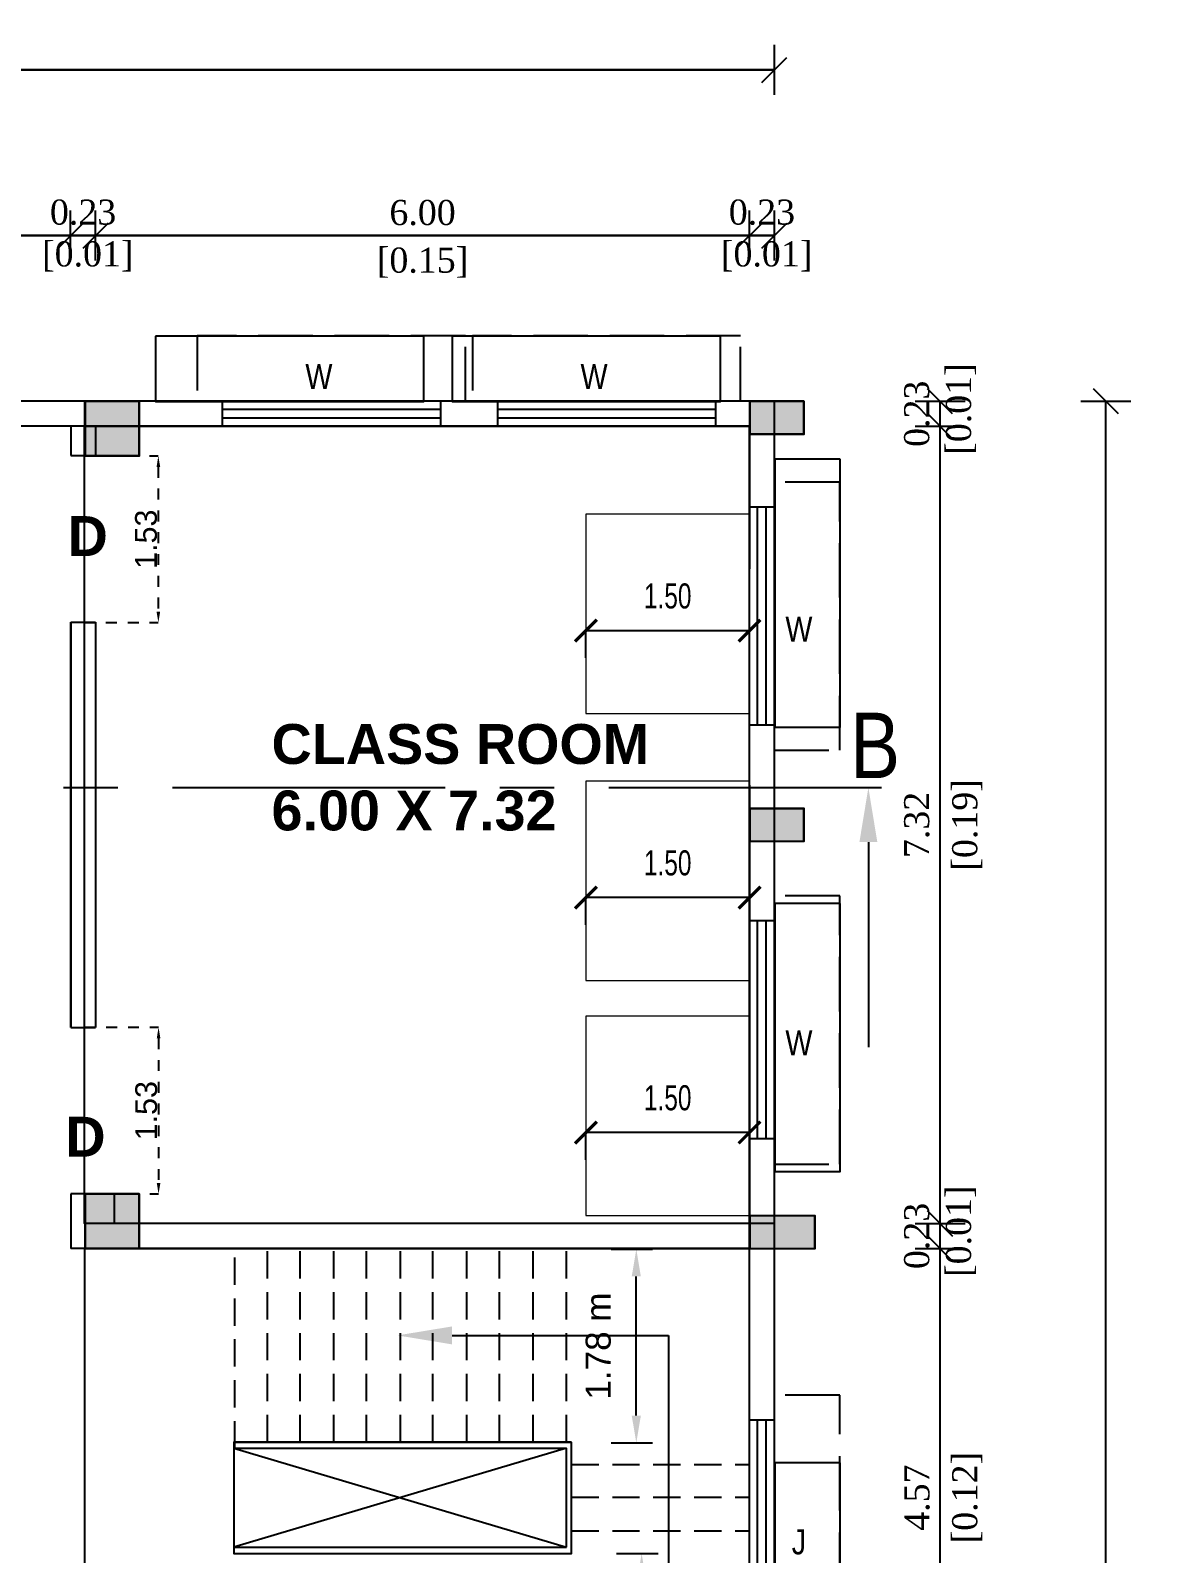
# Model space of a CAD drawing. Header units: metres. Extents: x 789 to 1127, y 8 to 183.
# Drawn here: x 874.23 to 884.49, y 100.08 to 114.05 of the extents above; entities that cross this region are included whole.
import ezdxf
from ezdxf import colors
from ezdxf.entities.mleader import LeaderData, LeaderLine
from ezdxf.math import Vec2, Vec3

# ---------------------------------------------------------------- set-up
doc = ezdxf.new("R2010")
doc.units = ezdxf.units.M
doc.header["$MEASUREMENT"] = 0
doc.header["$PDMODE"] = 96
for name, pattern in [('CABLIN', [0.35, 0.25, -0.1]), ('CENTER', [2, 1.25, -0.25, 0.25, -0.25]), ('DOT2', [0.125, 0, -0.125]), ('HIDDEN', [0.375, 0.25, -0.125])]:
    doc.linetypes.add(name, pattern=pattern)
for name, color, linetype in [('Bldg', 44, 'Continuous'), ('BLK_1_FLR_0_CHAJJA', 6, 'Continuous'), ('BLK_1_FLR_0_REGULAR_ROOM_1', 117, 'Continuous'), ('BLK_1_FLR_1_BLT_UP_AREA', 26, 'Continuous'), ('BLK_1_FLR_1_CARPET_AREA', 25, 'Continuous'), ('BLK_1_FLR_1_EXIT_WIDTH_DOOR', 2, 'Continuous'), ('C-ANNO-TABL', 10, 'Continuous'), ('ED', 30, 'Continuous'), ('norms', 4, 'Continuous'), ('railing', 14, 'Continuous'), ('T E X T', 7, 'Continuous'), ('W A L L', 125, 'Continuous'), ('wall1', 125, 'Continuous')]:
    doc.layers.add(name, color=color, linetype=linetype)
doc.layers.add('BLK_1_FLR_0_ROOM_1_LIGHT_VENTILATION_1', color=232, linetype='Continuous', lineweight=0)
doc.styles.add('CORPORATION', font='arial.ttf')
doc.styles.add('DIM 100', font='ARIALN.TTF', dxfattribs={"width": 0.85, "height": 0.23})
doc.styles.add('PDF Arial Bold', font='arialbd.ttf')
doc.styles.add('S', font='swiss.ttf')
doc.styles.get("Standard").update_dxf_attribs({"font": 'BOOKOS.TTF'})
doc.styles.add('swc', font='swissc.ttf', dxfattribs={"height": 250})
doc.dimstyles.new('Dim-outter', dxfattribs={"dimtxt": 1, "dimasz": 1, "dimexe": 0, "dimexo": 0, "dimgap": 1, "dimtad": 1, "dimlfac": -1, "dimzin": 3, "dimdsep": 46, "dimtxsty": 'CORPORATION', "dimblk": 'ARCHTICK', "dimcen": 0.125, "dimclrd": 8, "dimclre": 8, "dimclrt": 256, "dimazin": 0, "dimtfac": 0.5, "dimtix": 1, "dimtmove": 2, "dimatfit": 3, "dimfxl": 0, "dimtolj": 1, "dimtzin": 0, "dimarcsym": 0})
doc.dimstyles.new('GRID DIM 400', dxfattribs={"dimscale": 0, "dimtxt": 0.8, "dimasz": 0.2, "dimexe": 0, "dimexo": 0, "dimgap": 0.2, "dimtad": 0, "dimlfac": -0.1, "dimzin": 1, "dimdsep": 46, "dimtxsty": 'DIM 100', "dimblk": 'ARCHTICK', "dimcen": 0, "dimclrd": 256, "dimclre": 252, "dimclrt": 4, "dimazin": 0, "dimtfac": 1, "dimtix": 1, "dimtofl": 0, "dimtmove": 2, "dimatfit": 0, "dimfxl": 0, "dimtolj": 1, "dimtzin": 0, "dimarcsym": 0})
doc.dimstyles.new('METRIC', dxfattribs={"dimtxt": 0.45, "dimasz": 0.25, "dimexe": 0.15, "dimexo": 0.15, "dimgap": 0.15, "dimtad": 1, "dimzin": 0, "dimdsep": 46, "dimtxsty": 'S', "dimcen": 0, "dimclrd": 1, "dimclre": 1, "dimclrt": 5, "dimadec": 0, "dimazin": 2, "dimtfac": 1, "dimtix": 1, "dimtofl": 0, "dimtmove": 1, "dimatfit": 0, "dimfxl": 0, "dimtolj": 1, "dimtzin": 0, "dimarcsym": 0})
doc.dimstyles.new('STANDARD$0', dxfattribs={"dimtxt": 7, "dimasz": 3, "dimexe": 3, "dimexo": 1, "dimgap": 1.5, "dimtad": 1, "dimdec": 1, "dimzin": 1, "dimdsep": 46, "dimlunit": 4, "dimtxsty": 'Standard', "dimblk": 'OBLIQUE', "dimcen": 0.09375, "dimdle": 1, "dimclrd": 8, "dimclre": 8, "dimclrt": 7, "dimadec": 1, "dimazin": 0, "dimtfac": 1, "dimtdec": 1, "dimtix": 1, "dimtmove": 2, "dimatfit": 3, "dimldrblk": 'ARCHTICK', "dimfxl": 0, "dimfrac": 2, "dimtolj": 1, "dimtzin": 0, "dimarcsym": 0})

# ---------------------------------------------------------------- blocks, each defined once
blk = doc.blocks.new('_Oblique')
at = {"color": 0, "linetype": 'ByBlock', "lineweight": -2}
blk.add_line((-0.5, -0.5), (0.5, 0.5), dxfattribs=at)
blk = doc.blocks.new('*D375')
at = {"layer": 'Defpoints', "color": 0}
for p in [(880.826, 110.421), (882.574, 110.421), (881.054, 103.106)]:
    blk.add_point(p, dxfattribs=at)
at = {"layer": 'ED', "color": 0, "lineweight": -2}
for p, q in [((882.344, 110.421), (882.804, 110.421)), ((882.574, 103.106), (882.574, 110.421)), ((882.344, 103.106), (882.804, 103.106))]:
    blk.add_line(p, q, dxfattribs=at)
at = {"layer": 'ED', "color": 0, "lineweight": -2, "xscale": 0.23, "yscale": 0.23, "zscale": 0.23}
for p, rotation in [((882.574, 110.421), 90), ((882.574, 103.106), 270)]:
    blk.add_blockref('_Oblique', p, dxfattribs=dict(at, rotation=rotation))
at = {"layer": 'ED', "color": 0, "char_height": 0.23, "attachment_point": 5, "rotation": 90}
for s, insert in [('\\A1;7.32', (882.361, 106.763)), ('\\A1;[0.19]', (882.823, 106.763))]:
    blk.add_mtext(s, dxfattribs=dict(at, insert=insert))
blk = doc.blocks.new('*D200')
at = {"layer": 'Defpoints', "color": 0}
for p in [(881.054, 110.65), (882.574, 110.65), (880.826, 110.421)]:
    blk.add_point(p, dxfattribs=at)
at = {"layer": 'ED', "color": 0, "lineweight": -2}
for p, q in [((882.344, 110.65), (882.804, 110.65)), ((882.574, 110.421), (882.574, 110.65)), ((882.344, 110.421), (882.804, 110.421))]:
    blk.add_line(p, q, dxfattribs=at)
at = {"layer": 'ED', "color": 0, "lineweight": -2, "xscale": 0.23, "yscale": 0.23, "zscale": 0.23}
for p, rotation in [((882.574, 110.65), 90), ((882.574, 110.421), 270)]:
    blk.add_blockref('_Oblique', p, dxfattribs=dict(at, rotation=rotation))
at = {"layer": 'ED', "color": 0, "insert": (882.574, 110.535), "char_height": 0.23, "attachment_point": 5, "rotation": 90}
blk.add_mtext('\\A1;0.23\\P [0.01]', dxfattribs=at)
blk = doc.blocks.new('*D390')
at = {"layer": 'Defpoints', "color": 0}
for p in [(881.054, 102.877), (882.574, 102.877), (881.054, 98.305)]:
    blk.add_point(p, dxfattribs=at)
at = {"layer": 'ED', "color": 0, "lineweight": -2}
for p, q in [((882.344, 102.877), (882.804, 102.877)), ((882.574, 98.305), (882.574, 102.877)), ((882.344, 98.305), (882.804, 98.305))]:
    blk.add_line(p, q, dxfattribs=at)
at = {"layer": 'ED', "color": 0, "lineweight": -2, "xscale": 0.23, "yscale": 0.23, "zscale": 0.23}
for p, rotation in [((882.574, 102.877), 90), ((882.574, 98.305), 270)]:
    blk.add_blockref('_Oblique', p, dxfattribs=dict(at, rotation=rotation))
at = {"layer": 'ED', "color": 0, "char_height": 0.23, "attachment_point": 5, "rotation": 90}
for s, insert in [('\\A1;[0.12]', (882.823, 100.591)), ('\\A1;4.57', (882.363, 100.591))]:
    blk.add_mtext(s, dxfattribs=dict(at, insert=insert))
blk = doc.blocks.new('*D205')
at = {"layer": 'Defpoints', "color": 0}
for p in [(880.345, 103.106), (882.574, 103.106), (881.054, 102.877)]:
    blk.add_point(p, dxfattribs=at)
at = {"layer": 'ED', "color": 0, "lineweight": -2}
for p, q in [((882.344, 103.106), (882.804, 103.106)), ((882.574, 102.877), (882.574, 103.106)), ((882.344, 102.877), (882.804, 102.877))]:
    blk.add_line(p, q, dxfattribs=at)
at = {"layer": 'ED', "color": 0, "lineweight": -2, "xscale": 0.23, "yscale": 0.23, "zscale": 0.23}
for p, rotation in [((882.574, 103.106), 90), ((882.574, 102.877), 270)]:
    blk.add_blockref('_Oblique', p, dxfattribs=dict(at, rotation=rotation))
at = {"layer": 'ED', "color": 0, "insert": (882.574, 102.992), "char_height": 0.23, "attachment_point": 5, "rotation": 90}
blk.add_mtext('\\A1;0.23\\P [0.01]', dxfattribs=at)
blk = doc.blocks.new('*D391')
at = {"layer": 'Defpoints', "color": 0}
for p in [(881.054, 110.65), (884.094, 110.65), (881.054, 57.31)]:
    blk.add_point(p, dxfattribs=at)
at = {"layer": 'ED', "color": 0, "lineweight": -2}
for p, q in [((883.864, 110.65), (884.324, 110.65)), ((884.094, 57.31), (884.094, 110.65)), ((883.864, 57.31), (884.324, 57.31))]:
    blk.add_line(p, q, dxfattribs=at)
at = {"layer": 'ED', "color": 0, "lineweight": -2, "xscale": 0.23, "yscale": 0.23, "zscale": 0.23}
for p, rotation in [((884.094, 110.65), 90), ((884.094, 57.31), 270)]:
    blk.add_blockref('_Oblique', p, dxfattribs=dict(at, rotation=rotation))
at = {"layer": 'ED', "color": 0, "char_height": 0.23, "attachment_point": 5, "rotation": 90}
for s, insert in [('\\A1;53.34', (883.883, 83.98)), ('\\A1;[1.35]', (884.343, 83.98))]:
    blk.add_mtext(s, dxfattribs=dict(at, insert=insert))
blk = doc.blocks.new('*D392')
at = {"layer": 'Defpoints', "color": 0}
for p in [(874.83, 112.17), (874.601, 110.421), (874.83, 110.421)]:
    blk.add_point(p, dxfattribs=at)
at = {"layer": 'ED', "color": 0, "lineweight": -2}
for p, q in [((874.601, 111.94), (874.601, 112.4)), ((874.83, 111.94), (874.83, 112.4)), ((874.601, 112.17), (874.83, 112.17))]:
    blk.add_line(p, q, dxfattribs=at)
at = {"layer": 'ED', "color": 0, "lineweight": -2, "xscale": 0.23, "yscale": 0.23, "zscale": 0.23, "rotation": 180}
blk.add_blockref('_Oblique', (874.601, 112.17), dxfattribs=at)
at = {"layer": 'ED', "color": 0, "lineweight": -2, "xscale": 0.23, "yscale": 0.23, "zscale": 0.23}
blk.add_blockref('_Oblique', (874.83, 112.17), dxfattribs=at)
at = {"layer": 'ED', "color": 0, "insert": (874.715, 112.17), "char_height": 0.23, "attachment_point": 5}
blk.add_mtext('\\A1;0.23\\P [0.01]', dxfattribs=at)
blk = doc.blocks.new('*D393')
at = {"layer": 'Defpoints', "color": 0}
for p in [(880.826, 112.17), (874.83, 110.421), (880.826, 110.421)]:
    blk.add_point(p, dxfattribs=at)
at = {"layer": 'ED', "color": 0, "lineweight": -2}
for p, q in [((874.83, 111.94), (874.83, 112.4)), ((880.826, 111.94), (880.826, 112.4)), ((874.83, 112.17), (880.826, 112.17))]:
    blk.add_line(p, q, dxfattribs=at)
at = {"layer": 'ED', "color": 0, "lineweight": -2, "xscale": 0.23, "yscale": 0.23, "zscale": 0.23, "rotation": 180}
blk.add_blockref('_Oblique', (874.83, 112.17), dxfattribs=at)
at = {"layer": 'ED', "color": 0, "lineweight": -2, "xscale": 0.23, "yscale": 0.23, "zscale": 0.23}
blk.add_blockref('_Oblique', (880.826, 112.17), dxfattribs=at)
at = {"layer": 'ED', "color": 0, "char_height": 0.23, "attachment_point": 5}
for s, insert in [('\\A1;6.00', (877.828, 112.379)), ('\\A1;[0.15]', (877.828, 111.921))]:
    blk.add_mtext(s, dxfattribs=dict(at, insert=insert))
blk = doc.blocks.new('*D394')
at = {"layer": 'Defpoints', "color": 0}
for p in [(881.054, 112.17), (881.054, 110.65), (880.826, 110.421)]:
    blk.add_point(p, dxfattribs=at)
at = {"layer": 'ED', "color": 0, "lineweight": -2}
for p, q in [((880.826, 111.94), (880.826, 112.4)), ((881.054, 111.94), (881.054, 112.4)), ((880.826, 112.17), (881.054, 112.17))]:
    blk.add_line(p, q, dxfattribs=at)
at = {"layer": 'ED', "color": 0, "lineweight": -2, "xscale": 0.23, "yscale": 0.23, "zscale": 0.23, "rotation": 180}
blk.add_blockref('_Oblique', (880.826, 112.17), dxfattribs=at)
at = {"layer": 'ED', "color": 0, "lineweight": -2, "xscale": 0.23, "yscale": 0.23, "zscale": 0.23}
blk.add_blockref('_Oblique', (881.054, 112.17), dxfattribs=at)
at = {"layer": 'ED', "color": 0, "insert": (880.94, 112.17), "char_height": 0.23, "attachment_point": 5}
blk.add_mtext('\\A1;0.23\\P [0.01]', dxfattribs=at)
blk = doc.blocks.new('*D145')
at = {"layer": 'Defpoints', "color": 0}
for p in [(881.054, 113.69), (860.912, 110.272), (881.054, 110.128)]:
    blk.add_point(p, dxfattribs=at)
at = {"layer": 'ED', "color": 0, "lineweight": -2}
for p, q in [((860.912, 113.46), (860.912, 113.92)), ((881.054, 113.46), (881.054, 113.92)), ((860.912, 113.69), (881.054, 113.69))]:
    blk.add_line(p, q, dxfattribs=at)
at = {"layer": 'ED', "color": 0, "lineweight": -2, "xscale": 0.23, "yscale": 0.23, "zscale": 0.23, "rotation": 180}
blk.add_blockref('_Oblique', (860.912, 113.69), dxfattribs=at)
at = {"layer": 'ED', "color": 0, "lineweight": -2, "xscale": 0.23, "yscale": 0.23, "zscale": 0.23}
blk.add_blockref('_Oblique', (881.054, 113.69), dxfattribs=at)
at = {"layer": 'ED', "color": 0, "char_height": 0.23, "attachment_point": 5}
for s, insert in [('\\A1;20.14', (870.983, 113.901)), ('\\A1;[0.51]', (870.983, 113.441))]:
    blk.add_mtext(s, dxfattribs=dict(at, insert=insert))
blk = doc.blocks.new('*D307')
at = {"layer": 'Defpoints', "color": 0, "ltscale": 0.5}
for p in [(879.145, 102.87), (879.788, 102.87), (879.145, 101.094)]:
    blk.add_point(p, dxfattribs=at)
at = {"layer": 'ED', "color": 1, "lineweight": -2, "ltscale": 0.5}
for p, q in [((879.558, 102.87), (879.938, 102.87)), ((879.788, 101.344), (879.788, 102.62)), ((879.558, 101.094), (879.938, 101.094))]:
    blk.add_line(p, q, dxfattribs=at)
at = {"layer": 'ED', "color": 1, "ltscale": 0.5}
for points in [[(879.746, 102.62), (879.83, 102.62), (879.788, 102.87)], [(879.746, 101.344), (879.83, 101.344), (879.788, 101.094)]]:
    blk.add_solid(points, dxfattribs=at)
at = {"layer": 'ED', "lineweight": -2, "ltscale": 0.5, "insert": (879.44, 101.982), "char_height": 0.23, "attachment_point": 5, "rotation": 90, "style": 'S'}
blk.add_mtext('\\A1;1.78 m', dxfattribs=at)
blk = doc.blocks.new('*D424')
at = {"layer": 'Defpoints', "color": 0}
for p in [(874.601, 112.17), (867.465, 107.959), (874.601, 107.959)]:
    blk.add_point(p, dxfattribs=at)
at = {"layer": 'ED', "color": 0, "lineweight": -2}
for p, q in [((867.465, 111.94), (867.465, 112.4)), ((874.601, 111.94), (874.601, 112.4)), ((867.465, 112.17), (874.601, 112.17))]:
    blk.add_line(p, q, dxfattribs=at)
at = {"layer": 'ED', "color": 0, "lineweight": -2, "xscale": 0.23, "yscale": 0.23, "zscale": 0.23, "rotation": 180}
blk.add_blockref('_Oblique', (867.465, 112.17), dxfattribs=at)
at = {"layer": 'ED', "color": 0, "lineweight": -2, "xscale": 0.23, "yscale": 0.23, "zscale": 0.23}
blk.add_blockref('_Oblique', (874.601, 112.17), dxfattribs=at)
at = {"layer": 'ED', "color": 0, "char_height": 0.23, "attachment_point": 5}
for s, insert in [('\\A1;7.14', (871.033, 112.38)), ('\\A1;[0.18]', (871.033, 111.921))]:
    blk.add_mtext(s, dxfattribs=dict(at, insert=insert))
blk = doc.blocks.new('*D320')
at = {"layer": 'Defpoints', "color": 0, "ltscale": 0.5}
for p in [(879.194, 100.078), (879.837, 100.078), (879.194, 98.302)]:
    blk.add_point(p, dxfattribs=at)
at = {"layer": 'ED', "color": 1, "lineweight": -2, "ltscale": 0.5}
for p, q in [((879.607, 100.078), (879.987, 100.078)), ((879.837, 98.552), (879.837, 99.828)), ((879.607, 98.302), (879.987, 98.302))]:
    blk.add_line(p, q, dxfattribs=at)
at = {"layer": 'ED', "color": 1, "ltscale": 0.5}
for points in [[(879.795, 99.828), (879.878, 99.828), (879.837, 100.078)], [(879.795, 98.552), (879.878, 98.552), (879.837, 98.302)]]:
    blk.add_solid(points, dxfattribs=at)
at = {"layer": 'ED', "lineweight": -2, "ltscale": 0.5, "insert": (879.488, 99.19), "char_height": 0.23, "attachment_point": 5, "rotation": 90, "style": 'S'}
blk.add_mtext('\\A1;1.78 m', dxfattribs=at)
blk = doc.blocks.new('45')
h = blk.add_hatch(color=85)
h.dxf.hatch_style = 1
h.paths.add_polyline_path([(11219.54, -3161.362), (11220.04, -3161.362), (11220.04, -3160.862), (11219.54, -3160.862)])
h = blk.add_hatch(color=143)
h.dxf.hatch_style = 1
h.paths.add_polyline_path([(11225.636, -3161.162), (11226.136, -3161.162), (11226.136, -3160.862), (11225.636, -3160.862)])
h = blk.add_hatch(color=143)
h.dxf.hatch_style = 1
h.paths.add_polyline_path([(11225.636, -3164.898), (11226.136, -3164.898), (11226.136, -3164.598), (11225.636, -3164.598)])
at = {"layer": 'C-ANNO-TABL'}
h = blk.add_hatch(color=240, dxfattribs=at)
h.dxf.hatch_style = 1
h.paths.add_polyline_path([(11225.636, -3168.335), (11225.636, -3168.635), (11226.237, -3168.635), (11226.237, -3168.335)])
for points in [[(11219.54, -3161.362), (11220.04, -3161.362), (11220.04, -3160.862), (11219.54, -3160.862)], [(11225.636, -3161.162), (11226.136, -3161.162), (11226.136, -3160.862), (11225.636, -3160.862)], [(11225.636, -3164.898), (11226.136, -3164.898), (11226.136, -3164.598), (11225.636, -3164.598)]]:
    blk.add_lwpolyline(points, close=True)
at = {"layer": 'C-ANNO-TABL', "color": 240}
blk.add_lwpolyline([(11225.636, -3168.335), (11225.636, -3168.635), (11226.237, -3168.635), (11226.237, -3168.335)], close=True, dxfattribs=at)
blk = doc.blocks.new('369')
h = blk.add_hatch(color=85)
h.dxf.hatch_style = 1
h.paths.add_polyline_path([(11123.993, -3158.459), (11124.493, -3158.459), (11124.493, -3157.959), (11123.993, -3157.959)])
h = blk.add_hatch(color=143)
h.dxf.hatch_style = 1
h.paths.add_polyline_path([(11130.089, -3158.259), (11130.589, -3158.259), (11130.589, -3157.959), (11130.089, -3157.959)])
h = blk.add_hatch(color=143)
h.dxf.hatch_style = 1
h.paths.add_polyline_path([(11130.089, -3161.995), (11130.589, -3161.995), (11130.589, -3161.696), (11130.089, -3161.696)])
h = blk.add_hatch(color=85)
h.dxf.hatch_style = 1
h.paths.add_polyline_path([(11123.993, -3165.732), (11124.493, -3165.732), (11124.493, -3165.232), (11123.993, -3165.232)])
at = {"layer": 'C-ANNO-TABL'}
h = blk.add_hatch(color=240, dxfattribs=at)
h.dxf.hatch_style = 1
h.paths.add_polyline_path([(11130.089, -3165.432), (11130.089, -3165.732), (11130.689, -3165.732), (11130.689, -3165.432)])
for points in [[(11123.993, -3158.459), (11124.493, -3158.459), (11124.493, -3157.959), (11123.993, -3157.959)], [(11130.089, -3158.259), (11130.589, -3158.259), (11130.589, -3157.959), (11130.089, -3157.959)], [(11130.089, -3161.995), (11130.589, -3161.995), (11130.589, -3161.696), (11130.089, -3161.696)], [(11123.993, -3165.732), (11124.493, -3165.732), (11124.493, -3165.232), (11123.993, -3165.232)]]:
    blk.add_lwpolyline(points, close=True)
at = {"layer": 'C-ANNO-TABL', "color": 240}
blk.add_lwpolyline([(11130.089, -3165.432), (11130.089, -3165.732), (11130.689, -3165.732), (11130.689, -3165.432)], close=True, dxfattribs=at)
blk = doc.blocks.new('_ArchTick')
at = {"color": 0, "linetype": 'ByBlock', "const_width": 0.15}
blk.add_lwpolyline([(-0.5, -0.5), (0.5, 0.5)], dxfattribs=at)
blk = doc.blocks.new('*D279')
at = {"layer": 'BLK_1_FLR_0_ROOM_1_LIGHT_VENTILATION_1', "lineweight": -2}
for p, q in [((879.326, 103.691), (879.326, 103.941)), ((880.826, 103.941), (879.326, 103.941)), ((880.826, 103.691), (880.826, 103.941))]:
    blk.add_line(p, q, dxfattribs=at)
at = {"layer": 'Defpoints', "color": 0}
for p in [(879.326, 103.941), (879.326, 103.649), (880.826, 103.649)]:
    blk.add_point(p, dxfattribs=at)
at = {"layer": 'BLK_1_FLR_0_ROOM_1_LIGHT_VENTILATION_1', "lineweight": -2, "xscale": 0.2, "yscale": 0.2, "zscale": 0.2, "rotation": 180}
blk.add_blockref('_ArchTick', (879.326, 103.941), dxfattribs=at)
at = {"layer": 'BLK_1_FLR_0_ROOM_1_LIGHT_VENTILATION_1', "lineweight": -2, "xscale": 0.2, "yscale": 0.2, "zscale": 0.2}
blk.add_blockref('_ArchTick', (880.826, 103.941), dxfattribs=at)
at = {"layer": 'BLK_1_FLR_0_ROOM_1_LIGHT_VENTILATION_1', "insert": (880.076, 104.258), "char_height": 0.23, "attachment_point": 5, "style": 'DIM 100'}
blk.add_mtext('\\A1;1.50', dxfattribs=at)
blk = doc.blocks.new('*D280')
at = {"layer": 'BLK_1_FLR_0_ROOM_1_LIGHT_VENTILATION_1', "lineweight": -2}
for p, q in [((879.326, 105.846), (879.326, 106.096)), ((880.826, 106.096), (879.326, 106.096)), ((880.826, 105.846), (880.826, 106.096))]:
    blk.add_line(p, q, dxfattribs=at)
at = {"layer": 'Defpoints', "color": 0}
for p in [(879.326, 106.096), (879.326, 105.804), (880.826, 105.804)]:
    blk.add_point(p, dxfattribs=at)
at = {"layer": 'BLK_1_FLR_0_ROOM_1_LIGHT_VENTILATION_1', "lineweight": -2, "xscale": 0.2, "yscale": 0.2, "zscale": 0.2, "rotation": 180}
blk.add_blockref('_ArchTick', (879.326, 106.096), dxfattribs=at)
at = {"layer": 'BLK_1_FLR_0_ROOM_1_LIGHT_VENTILATION_1', "lineweight": -2, "xscale": 0.2, "yscale": 0.2, "zscale": 0.2}
blk.add_blockref('_ArchTick', (880.826, 106.096), dxfattribs=at)
at = {"layer": 'BLK_1_FLR_0_ROOM_1_LIGHT_VENTILATION_1', "insert": (880.076, 106.413), "char_height": 0.23, "attachment_point": 5, "style": 'DIM 100'}
blk.add_mtext('\\A1;1.50', dxfattribs=at)
blk = doc.blocks.new('*D281')
at = {"layer": 'BLK_1_FLR_0_ROOM_1_LIGHT_VENTILATION_1', "lineweight": -2}
for p, q in [((879.326, 108.295), (879.326, 108.545)), ((880.826, 108.545), (879.326, 108.545)), ((880.826, 108.295), (880.826, 108.545))]:
    blk.add_line(p, q, dxfattribs=at)
at = {"layer": 'Defpoints', "color": 0}
for p in [(879.326, 108.545), (879.326, 108.253), (880.826, 108.253)]:
    blk.add_point(p, dxfattribs=at)
at = {"layer": 'BLK_1_FLR_0_ROOM_1_LIGHT_VENTILATION_1', "lineweight": -2, "xscale": 0.2, "yscale": 0.2, "zscale": 0.2, "rotation": 180}
blk.add_blockref('_ArchTick', (879.326, 108.545), dxfattribs=at)
at = {"layer": 'BLK_1_FLR_0_ROOM_1_LIGHT_VENTILATION_1', "lineweight": -2, "xscale": 0.2, "yscale": 0.2, "zscale": 0.2}
blk.add_blockref('_ArchTick', (880.826, 108.545), dxfattribs=at)
at = {"layer": 'BLK_1_FLR_0_ROOM_1_LIGHT_VENTILATION_1', "insert": (880.076, 108.862), "char_height": 0.23, "attachment_point": 5, "style": 'DIM 100'}
blk.add_mtext('\\A1;1.50', dxfattribs=at)
blk = doc.blocks.new('*D282')
at = {"layer": 'BLK_1_FLR_1_EXIT_WIDTH_DOOR', "linetype": 'DOT2', "lineweight": -2, "ltscale": 0.05}
for p, q in [((874.727, 104.906), (875.407, 104.906)), ((875.407, 104.806), (875.407, 103.477)), ((874.727, 103.377), (875.407, 103.377))]:
    blk.add_line(p, q, dxfattribs=at)
at = {"layer": 'BLK_1_FLR_1_EXIT_WIDTH_DOOR', "ltscale": 0.05}
for points in [[(875.391, 104.806), (875.424, 104.806), (875.407, 104.906)], [(875.391, 103.477), (875.424, 103.477), (875.407, 103.377)]]:
    blk.add_solid(points, dxfattribs=at)
at = {"layer": 'Defpoints', "color": 0, "ltscale": 0.05}
for p in [(874.727, 104.906), (874.727, 103.377), (875.407, 103.377)]:
    blk.add_point(p, dxfattribs=at)
at = {"layer": 'BLK_1_FLR_1_EXIT_WIDTH_DOOR', "ltscale": 0.05, "insert": (875.295, 104.141), "char_height": 0.2, "attachment_point": 5, "rotation": 90, "style": 'CORPORATION'}
blk.add_mtext('\\A1;1.53', dxfattribs=at)
blk = doc.blocks.new('*D283')
at = {"layer": 'BLK_1_FLR_1_EXIT_WIDTH_DOOR', "linetype": 'DOT2', "lineweight": -2, "ltscale": 0.05}
for p, q in [((874.727, 104.906), (875.407, 104.906)), ((875.407, 104.806), (875.407, 103.477)), ((874.727, 103.377), (875.407, 103.377))]:
    blk.add_line(p, q, dxfattribs=at)
at = {"layer": 'BLK_1_FLR_1_EXIT_WIDTH_DOOR', "ltscale": 0.05}
for points in [[(875.391, 104.806), (875.424, 104.806), (875.407, 104.906)], [(875.391, 103.477), (875.424, 103.477), (875.407, 103.377)]]:
    blk.add_solid(points, dxfattribs=at)
at = {"layer": 'Defpoints', "color": 0, "ltscale": 0.05}
for p in [(874.727, 104.906), (874.727, 103.377), (875.407, 103.377)]:
    blk.add_point(p, dxfattribs=at)
at = {"layer": 'BLK_1_FLR_1_EXIT_WIDTH_DOOR', "ltscale": 0.05, "insert": (875.295, 104.141), "char_height": 0.2, "attachment_point": 5, "rotation": 90, "style": 'CORPORATION'}
blk.add_mtext('\\A1;1.53', dxfattribs=at)
blk = doc.blocks.new('*D284')
at = {"layer": 'BLK_1_FLR_1_EXIT_WIDTH_DOOR', "linetype": 'DOT2', "lineweight": -2, "ltscale": 0.05}
for p, q in [((874.725, 110.148), (875.405, 110.148)), ((875.405, 110.048), (875.405, 108.72)), ((874.725, 108.62), (875.405, 108.62))]:
    blk.add_line(p, q, dxfattribs=at)
at = {"layer": 'BLK_1_FLR_1_EXIT_WIDTH_DOOR', "ltscale": 0.05}
for points in [[(875.389, 110.048), (875.422, 110.048), (875.405, 110.148)], [(875.389, 108.72), (875.422, 108.72), (875.405, 108.62)]]:
    blk.add_solid(points, dxfattribs=at)
at = {"layer": 'Defpoints', "color": 0, "ltscale": 0.05}
for p in [(874.725, 110.148), (874.725, 108.62), (875.405, 108.62)]:
    blk.add_point(p, dxfattribs=at)
at = {"layer": 'BLK_1_FLR_1_EXIT_WIDTH_DOOR', "ltscale": 0.05, "insert": (875.293, 109.384), "char_height": 0.2, "attachment_point": 5, "rotation": 90, "style": 'CORPORATION'}
blk.add_mtext('\\A1;1.53', dxfattribs=at)
blk = doc.blocks.new('*D285')
at = {"layer": 'BLK_1_FLR_1_EXIT_WIDTH_DOOR', "linetype": 'DOT2', "lineweight": -2, "ltscale": 0.05}
for p, q in [((874.725, 110.148), (875.405, 110.148)), ((875.405, 110.048), (875.405, 108.72)), ((874.725, 108.62), (875.405, 108.62))]:
    blk.add_line(p, q, dxfattribs=at)
at = {"layer": 'BLK_1_FLR_1_EXIT_WIDTH_DOOR', "ltscale": 0.05}
for points in [[(875.389, 110.048), (875.422, 110.048), (875.405, 110.148)], [(875.389, 108.72), (875.422, 108.72), (875.405, 108.62)]]:
    blk.add_solid(points, dxfattribs=at)
at = {"layer": 'Defpoints', "color": 0, "ltscale": 0.05}
for p in [(874.725, 110.148), (874.725, 108.62), (875.405, 108.62)]:
    blk.add_point(p, dxfattribs=at)
at = {"layer": 'BLK_1_FLR_1_EXIT_WIDTH_DOOR', "ltscale": 0.05, "insert": (875.293, 109.384), "char_height": 0.2, "attachment_point": 5, "rotation": 90, "style": 'CORPORATION'}
blk.add_mtext('\\A1;1.53', dxfattribs=at)

msp = doc.modelspace()

# ---------------------------------------------------------------- hatches: boundary and pattern name
h = msp.add_hatch(color=256)
h.dxf.hatch_style = 1
h.paths.add_polyline_path([(874.72955, 110.15104), (875.22955, 110.15104), (875.22955, 110.65104), (874.72955, 110.65104)])
h = msp.add_hatch(color=256)
h.dxf.hatch_style = 1
h.paths.add_polyline_path([(880.82555, 110.35107), (881.32555, 110.35107), (881.32555, 110.65104), (880.82555, 110.65104)])
h = msp.add_hatch(color=256)
h.dxf.hatch_style = 1
h.paths.add_polyline_path([(880.82555, 106.61228), (881.32555, 106.61228), (881.32555, 106.91226), (880.82555, 106.91226)])
h = msp.add_hatch(color=256)
h.dxf.hatch_style = 1
h.paths.add_polyline_path([(874.72979, 102.87726), (875.22979, 102.87726), (875.22979, 103.37726), (874.72979, 103.37726)])
h = msp.add_hatch(color=240)
h.dxf.hatch_style = 1
h.paths.add_polyline_path([(880.82555, 103.17723), (880.82555, 102.87726), (881.42601, 102.87726), (881.42601, 103.17723)])

# ---------------------------------------------------------------- linework, layer by layer
at = {"layer": 'Bldg'}
msp.add_lwpolyline([(879.19377, 101.10088), (876.09655, 101.10088), (876.09655, 100.07814), (879.19377, 100.07814)], close=True, dxfattribs=at)
at = {"layer": 'BLK_1_FLR_0_CHAJJA', "linetype": 'Continuous'}
for points in [[(875.3786, 111.24684), (875.3786, 110.64688), (877.8386, 110.64688), (877.8386, 111.24684)], [(878.09862, 111.24684), (878.09862, 110.64688), (880.55862, 110.64688), (880.55862, 111.24684)], [(881.65714, 110.11951), (881.05719, 110.11951), (881.05719, 107.65951), (881.65714, 107.65951)], [(881.65714, 106.04253), (881.05719, 106.04253), (881.05719, 103.58253), (881.65714, 103.58253)], [(881.65714, 100.9092), (881.05719, 100.9092), (881.05719, 98.4492), (881.65714, 98.4492)]]:
    msp.add_lwpolyline(points, close=True, dxfattribs=at)
at = {"layer": 'BLK_1_FLR_0_REGULAR_ROOM_1', "color": 3}
msp.add_lwpolyline([(874.72955, 110.42175), (880.82555, 110.42106), (880.82301, 107.80101), (880.82555, 106.45651), (880.82555, 106.45651), (880.82555, 106.45651), (880.82555, 103.10586), (874.72955, 103.10655)], close=True, dxfattribs=at)
msp.add_lwpolyline([(874.72955, 110.42175), (880.82555, 110.42106), (880.82301, 107.80101), (880.82555, 106.45651), (880.82555, 106.45651), (880.82555, 106.45651), (880.82555, 103.10586), (874.72955, 103.10655)], close=True, dxfattribs=at)
at = {"layer": 'BLK_1_FLR_0_ROOM_1_LIGHT_VENTILATION_1', "color": 3}
for points in [[(879.32555, 109.61292), (879.32555, 107.78412), (880.82555, 107.78412), (880.82555, 109.61292)], [(879.32555, 107.16381), (879.32555, 105.33501), (880.82555, 105.33501), (880.82555, 107.16381)], [(879.32555, 105.00933), (879.32555, 103.18053), (880.82555, 103.18053), (880.82555, 105.00933)]]:
    msp.add_lwpolyline(points, close=True, dxfattribs=at)
at = {"layer": 'BLK_1_FLR_1_BLT_UP_AREA', "color": 26}
msp.add_lwpolyline([(881.05415, 57.30805), (881.05415, 110.65082), (860.91219, 110.65082), (860.91219, 57.30805)], close=True, dxfattribs=at)
at = {"layer": 'BLK_1_FLR_1_CARPET_AREA', "color": 15}
msp.add_lwpolyline([(874.72955, 110.42175), (880.82555, 110.42106), (880.82301, 107.80101), (880.82555, 106.45651), (880.82555, 106.45651), (880.82555, 106.45651), (880.82555, 103.10586), (874.72955, 103.10655)], close=True, dxfattribs=at)
at = {"layer": 'norms'}
msp.add_lwpolyline([(874.72955, 98.30526), (880.82555, 98.30526), (880.82555, 102.87726), (874.72955, 102.87726)], close=True, dxfattribs=at)
at = {"layer": 'railing', "linetype": 'HIDDEN'}
for points in [[(876.10804, 101.04342), (876.10804, 102.87726)], [(876.40682, 101.10088), (876.40682, 102.87726)], [(876.70559, 101.10088), (876.70559, 102.87726)], [(877.01586, 101.10088), (877.01586, 102.87726)], [(877.31464, 101.10088), (877.31464, 102.87726)], [(877.62491, 101.10088), (877.62491, 102.87726)], [(877.92369, 101.10088), (877.92369, 102.87726)], [(878.23396, 101.10088), (878.23396, 102.87726)], [(878.53273, 101.10088), (878.53273, 102.87726)], [(878.843, 101.10088), (878.843, 102.87726)], [(879.1478, 101.10088), (879.1478, 102.87726)], [(879.19377, 100.89403), (880.82555, 100.89403)], [(879.19377, 100.59525), (880.82555, 100.59525)], [(879.19377, 100.28498), (880.82555, 100.28498)]]:
    msp.add_lwpolyline(points, dxfattribs=at)
at = {"layer": 'W A L L'}
for p, q in [((881.05415, 113.68966), (860.91219, 113.68966)), ((881.05415, 112.16966), (860.91219, 112.16966)), ((881.05415, 110.64966), (860.91219, 110.64966)), ((881.05415, 110.64966), (860.91219, 110.64966)), ((875.22955, 110.65104), (874.72955, 110.65104)), ((874.72955, 110.65104), (874.72955, 110.15104)), ((875.22955, 110.15104), (875.22955, 110.65104)), ((881.32555, 110.65104), (880.82555, 110.65104)), ((880.82555, 110.65104), (880.82555, 110.35107)), ((881.05415, 57.30966), (881.05415, 110.64966)), ((881.32555, 110.35107), (881.32555, 110.65104)), ((882.57415, 56.7409), (882.57415, 110.64966)), ((884.09415, 56.7409), (884.09415, 110.64966)), ((880.82555, 110.42106), (860.91219, 110.42106)), ((874.60119, 110.42106), (874.60119, 110.15104)), ((874.82979, 110.42106), (874.82979, 110.15104)), ((880.82555, 94.95246), (880.82555, 110.42106)), ((880.82555, 110.35107), (881.32555, 110.35107)), ((874.72955, 110.15104), (875.22955, 110.15104)), ((874.60119, 108.62268), (874.60119, 104.90562)), ((874.82979, 108.62268), (874.82979, 104.90562)), ((881.32555, 106.91226), (880.82555, 106.91226)), ((880.82555, 106.91226), (880.82555, 106.61228)), ((881.32555, 106.61228), (881.32555, 106.91226)), ((880.82555, 106.61228), (881.32555, 106.61228)), ((874.60119, 103.37726), (874.60119, 102.87726)), ((875.22979, 103.37726), (874.72979, 103.37726)), ((874.72979, 103.37726), (874.72979, 102.87726)), ((875.00119, 103.37726), (875.00119, 103.101)), ((875.22979, 103.37726), (875.22979, 103.101)), ((875.22979, 102.87726), (875.22979, 103.37726)), ((880.82555, 103.17723), (880.82555, 102.87726)), ((881.42601, 103.17723), (880.82555, 103.17723)), ((881.42601, 102.87726), (881.42601, 103.17723)), ((881.05415, 103.10586), (874.72979, 103.10586)), ((874.72979, 102.87726), (875.22979, 102.87726)), ((880.82555, 102.87726), (881.42601, 102.87726))]:
    msp.add_line(p, q, dxfattribs=at)
at = {"layer": 'W A L L', "linetype": 'CABLIN', "lineweight": -2, "ltscale": 2}
for p, q in [((875.99158, 111.24854), (875.76158, 111.24854)), ((875.76158, 111.24854), (875.76158, 110.64854)), ((878.22158, 111.24854), (875.99158, 111.24854)), ((878.22158, 110.64854), (878.22158, 111.24854)), ((878.51492, 111.24854), (878.28492, 111.24854)), ((878.28492, 111.24854), (878.28492, 110.64854)), ((880.74492, 111.24854), (878.51492, 111.24854)), ((880.74492, 110.64854), (880.74492, 111.24854)), ((881.65304, 109.90792), (881.05304, 109.90792)), ((881.65304, 109.67792), (881.65304, 109.90792)), ((881.65304, 107.44792), (881.65304, 109.67792)), ((881.05304, 107.44792), (881.65304, 107.44792)), ((881.65304, 106.11155), (881.05304, 106.11155)), ((881.65304, 105.88155), (881.65304, 106.11155)), ((881.65304, 103.65155), (881.65304, 105.88155)), ((881.05304, 103.65155), (881.65304, 103.65155)), ((881.65304, 101.5319), (881.05304, 101.5319)), ((881.65304, 101.3019), (881.65304, 101.5319)), ((881.65304, 99.0719), (881.65304, 101.3019))]:
    msp.add_line(p, q, dxfattribs=at)
at = {"layer": 'W A L L', "lineweight": -2, "ltscale": 0.5}
for p, q in [((875.99158, 110.64854), (875.99158, 110.42106)), ((877.99158, 110.5748), (875.99158, 110.5748)), ((877.99158, 110.64854), (877.99158, 110.42106)), ((878.51492, 110.64854), (878.51492, 110.42106)), ((880.51492, 110.5748), (878.51492, 110.5748)), ((880.51492, 110.64854), (880.51492, 110.42106)), ((877.99158, 110.4948), (875.99158, 110.4948)), ((880.51492, 110.4948), (878.51492, 110.4948)), ((874.60119, 110.15104), (874.82979, 110.15104)), ((881.05304, 109.67792), (880.82555, 109.67792)), ((880.89929, 107.67792), (880.89929, 109.67792)), ((880.97929, 107.67792), (880.97929, 109.67792)), ((874.60119, 108.62268), (874.82979, 108.62268)), ((874.60119, 104.90562), (874.60119, 108.62268)), ((881.05304, 107.67792), (880.82555, 107.67792)), ((881.05304, 105.88155), (880.82555, 105.88155)), ((880.89929, 103.88155), (880.89929, 105.88155)), ((880.97929, 103.88155), (880.97929, 105.88155)), ((874.60119, 104.90562), (874.82979, 104.90562)), ((881.05304, 103.88155), (880.82555, 103.88155)), ((874.72979, 103.37726), (874.60119, 103.37726)), ((875.00119, 103.37726), (875.22979, 103.37726)), ((874.72979, 102.87726), (874.60119, 102.87726)), ((881.05304, 101.3019), (880.82555, 101.3019)), ((880.89929, 99.3019), (880.89929, 101.3019)), ((880.97929, 99.3019), (880.97929, 101.3019))]:
    msp.add_line(p, q, dxfattribs=at)
at = {"layer": 'W A L L', "linetype": 'CENTER', "ltscale": 2}
msp.add_line((859.53511, 107.10484), (882.16909, 107.10484), dxfattribs=at)
at = {"layer": 'W A L L', "lineweight": -3}
msp.add_line((874.72979, 102.87726), (881.05415, 102.87726), dxfattribs=at)
for points in [[(876.09655, 101.10088), (878.88897, 101.10088)], [(876.09655, 101.04342), (878.843, 101.04342)], [(876.40135, 101.10088), (879.19377, 101.10088)], [(876.40135, 101.04342), (879.1478, 101.04342)], [(879.1478, 100.1356), (879.1478, 101.04342)], [(879.19377, 100.07814), (879.19377, 101.10088)], [(876.09655, 100.1356), (879.1478, 100.1356)]]:
    msp.add_lwpolyline(points, dxfattribs=at)
at = {"layer": 'wall1', "color": 6, "lineweight": -2, "ltscale": 0.5}
msp.add_line((880.08214, 102.0794), (880.08214, 99.1917), dxfattribs=at)
at = {"layer": 'wall1'}
for p, q in [((876.09655, 101.04342), (876.09655, 100.07814)), ((876.09655, 101.04342), (879.1478, 100.1356)), ((879.1478, 101.04342), (876.09655, 100.1356))]:
    msp.add_line(p, q, dxfattribs=at)

# ---------------------------------------------------------------- block references
at = {"lineweight": -3}
for name, p in [('45', (-10344.80784, 3271.51042)), ('369', (-10249.26034, 3268.60775))]:
    msp.add_blockref(name, p, dxfattribs=at)

# ---------------------------------------------------------------- texts
at = {"layer": 'T E X T', "linetype": 'CABLIN', "lineweight": -2, "ltscale": 2, "char_height": 0.23, "attachment_point": 5, "style": 'swc'}
for s, insert in [('\\A1;W', (876.87743, 110.87676)), ('\\A1;W', (879.40078, 110.87676)), ('\\A1;W', (881.27917, 108.55997)), ('\\A1;W', (881.27917, 104.7636)), ('\\A1;J', (881.27917, 100.18395))]:
    msp.add_mtext(s, dxfattribs=dict(at, insert=insert))
at = {"layer": 'T E X T', "char_height": 0.36575, "attachment_point": 7, "style": 'PDF Arial Bold'}
for insert in [(874.57339, 109.23016), (874.55273, 103.71954)]:
    msp.add_mtext('D', dxfattribs=dict(at, insert=insert))
at = {"layer": 'T E X T', "lineweight": -2, "ltscale": 0.9, "insert": (881.97763, 107.49238), "char_height": 0.6, "attachment_point": 5, "style": 'swc'}
msp.add_mtext('\\A1;B', dxfattribs=at)
at = {"layer": 'T E X T', "insert": (876.44325, 106.7066), "char_height": 0.3657525, "width": 3.4898972, "attachment_point": 7, "style": 'PDF Arial Bold'}
msp.add_mtext('CLASS ROOM\\P6.00 X 7.32', dxfattribs=at)

# ---------------------------------------------------------------- dimensions: what is measured, and where the dimension line sits
at = {"layer": 'BLK_1_FLR_0_ROOM_1_LIGHT_VENTILATION_1', "color": 232}
for base, p1, p2, picture, middle in [((879.32555, 108.54465), (880.82555, 108.25265), (879.32555, 108.25265), '*D281', (880.07555, 108.86208)), ((879.32555, 106.09554), (880.82555, 105.80354), (879.32555, 105.80354), '*D280', (880.07555, 106.41297)), ((879.32555, 103.94106), (880.82555, 103.64905), (879.32555, 103.64905), '*D279', (880.07555, 104.25849))]:
    dim = msp.add_linear_dim(base=base, p1=p1, p2=p2, angle=180, dimstyle='GRID DIM 400', override={"dimscale": 1, "dimtxt": 0.23, "dimtad": 1, "dimtoh": 1, "dimclre": 256, "dimclrt": 256, "dimtmove": 0}, dxfattribs=at)
    dim.commit()
    dim.dimension.update_dxf_attribs({"geometry": picture, "text_midpoint": middle})
at = {"layer": 'BLK_1_FLR_1_EXIT_WIDTH_DOOR', "color": 2, "ltscale": 0.05}
for base, p1, p2, picture, middle in [((875.4054, 108.61991), (874.72495, 110.14827), (874.72495, 108.61991), '*D284', (875.29322, 109.38409)), ((875.4054, 108.61991), (874.72495, 110.14827), (874.72495, 108.61991), '*D285', (875.29322, 109.38409)), ((875.40721, 103.37726), (874.72675, 104.90562), (874.72675, 103.37726), '*D282', (875.29503, 104.14144)), ((875.40721, 103.37726), (874.72675, 104.90562), (874.72675, 103.37726), '*D283', (875.29503, 104.14144))]:
    dim = msp.add_linear_dim(base=base, p1=p1, p2=p2, angle=90, dimstyle='Dim-outter', override={"dimtxt": 0.2, "dimasz": 0.1, "dimgap": 0.01, "dimpost": '\\X', "dimsah": 1, "dimclrd": 256, "dimclre": 256}, dxfattribs=at)
    dim.commit()
    dim.dimension.update_dxf_attribs({"geometry": picture, "text_midpoint": middle})
at = {"layer": 'ED'}
for base, p1, p2, picture, middle in [((881.05415, 113.68966), (860.91219, 110.27242), (881.05415, 110.12845), '*D145', (870.98317, 113.68966)), ((874.60119, 112.16966), (867.46539, 107.95912), (874.60119, 107.95912), '*D424', (871.03329, 112.16966)), ((880.82555, 112.16966), (874.82979, 110.42106), (880.82555, 110.42106), '*D393', (877.82767, 112.16966))]:
    dim = msp.add_linear_dim(base=base, p1=p1, p2=p2, dimstyle='STANDARD$0', override={"dimscale": 1, "dimtxt": 0.23, "dimasz": 0.23, "dimexe": 0.23, "dimexo": 0.23, "dimgap": 0.09, "dimdec": 2, "dimlunit": 2, "dimpost": '\\X', "dimsah": 0, "dimcen": 0.09, "dimdle": 0, "dimclrd": 0, "dimclre": 0, "dimclrt": 0, "dimtfac": 1, "dimtdec": 2, "dimtix": 0, "dimtofl": 0, "dimfxl": 0.23, "dimfxlon": 1, "dimfrac": 0}, dxfattribs=at)
    dim.commit()
    dim.dimension.update_dxf_attribs({"geometry": picture, "text_midpoint": middle})
for base, p1, p2, picture, middle in [((874.82979, 112.16966), (874.60119, 110.42106), (874.82979, 110.42106), '*D392', (874.71549, 112.16966)), ((881.05415, 112.16966), (880.82555, 110.42106), (881.05415, 110.64966), '*D394', (880.93985, 112.16966))]:
    dim = msp.add_linear_dim(base=base, p1=p1, p2=p2, dimstyle='STANDARD$0', override={"dimscale": 1, "dimtxt": 0.23, "dimasz": 0.23, "dimexe": 0.23, "dimexo": 0.23, "dimgap": 0.09, "dimdec": 2, "dimlunit": 2, "dimpost": '\\X', "dimsah": 0, "dimcen": 0.09, "dimdle": 0, "dimclrd": 0, "dimclre": 0, "dimclrt": 0, "dimtfac": 1, "dimtdec": 2, "dimtix": 0, "dimtofl": 0, "dimfxl": 0.23, "dimfxlon": 1, "dimfrac": 0}, dxfattribs=at)
    dim.commit()
    dim.dimension.update_dxf_attribs({"geometry": picture, "text_midpoint": middle, "dimtype": 160})
for base, p1, p2, picture, middle in [((882.57415, 110.64966), (880.82555, 110.42106), (881.05415, 110.64966), '*D200', (882.57415, 110.53536)), ((882.57415, 103.10586), (881.05415, 102.87726), (880.34461, 103.10586), '*D205', (882.57415, 102.99156))]:
    dim = msp.add_linear_dim(base=base, p1=p1, p2=p2, angle=270, dimstyle='STANDARD$0', override={"dimscale": 1, "dimtxt": 0.23, "dimasz": 0.23, "dimexe": 0.23, "dimexo": 0.23, "dimgap": 0.09, "dimdec": 2, "dimlunit": 2, "dimpost": '\\X', "dimsah": 0, "dimcen": 0.09, "dimdle": 0, "dimclrd": 0, "dimclre": 0, "dimclrt": 0, "dimtfac": 1, "dimtdec": 2, "dimtix": 0, "dimtofl": 0, "dimfxl": 0.23, "dimfxlon": 1, "dimfrac": 0}, dxfattribs=at)
    dim.commit()
    dim.dimension.update_dxf_attribs({"geometry": picture, "text_midpoint": middle, "dimtype": 160})
for base, p1, p2, picture, middle in [((884.09415, 110.64966), (881.05415, 57.30966), (881.05415, 110.64966), '*D391', (884.09415, 83.97966)), ((882.57415, 110.42106), (881.05415, 103.10586), (880.82555, 110.42106), '*D375', (882.57415, 106.76346)), ((882.57415, 102.87726), (881.05415, 98.30526), (881.05415, 102.87726), '*D390', (882.57415, 100.59126))]:
    dim = msp.add_linear_dim(base=base, p1=p1, p2=p2, angle=270, dimstyle='STANDARD$0', override={"dimscale": 1, "dimtxt": 0.23, "dimasz": 0.23, "dimexe": 0.23, "dimexo": 0.23, "dimgap": 0.09, "dimdec": 2, "dimlunit": 2, "dimpost": '\\X', "dimsah": 0, "dimcen": 0.09, "dimdle": 0, "dimclrd": 0, "dimclre": 0, "dimclrt": 0, "dimtfac": 1, "dimtdec": 2, "dimtix": 0, "dimtofl": 0, "dimfxl": 0.23, "dimfxlon": 1, "dimfrac": 0}, dxfattribs=at)
    dim.commit()
    dim.dimension.update_dxf_attribs({"geometry": picture, "text_midpoint": middle})
at = {"layer": 'ED', "lineweight": -2, "ltscale": 0.5}
for base, p1, p2, picture, middle in [((879.78808, 102.87013), (879.14526, 101.09375), (879.14526, 102.87013), '*D307', (879.43988, 101.98194)), ((879.83659, 100.07814), (879.19377, 98.30176), (879.19377, 100.07814), '*D320', (879.48838, 99.18995))]:
    dim = msp.add_linear_dim(base=base, p1=p1, p2=p2, angle=90, dimstyle='METRIC', override={"dimtxt": 0.23, "dimgap": 0.23, "dimpost": ' m', "dimcen": 0.09, "dimclrt": 256, "dimfxl": 0.23}, dxfattribs=at)
    dim.commit()
    dim.dimension.update_dxf_attribs({"geometry": picture, "text_midpoint": middle})

# ---------------------------------------------------------------- leaders
at = {"lineweight": -2, "ltscale": 0.1}
ml = msp.add_multileader_mtext('Standard', dxfattribs=at)
ml.set_content('', color=256)
ml.set_leader_properties()
ml.build(insert=Vec2(0, 0))
ml.multileader.update_dxf_attribs({"text_right_attachment_type": 6, "dogleg_length": 0.000255, "arrow_head_size": 0.5})
ctx = ml.context
ctx.base_point, ctx.char_height, ctx.arrow_head_size, ctx.landing_gap_size, ctx.plane_origin = Vec3(881.91617, 104.81372), 0.18, 0.5, 0, Vec3(881.91617, 107.10484)
ctx.right_attachment = 6
notes = []
notes.append((ctx, [(1, (1, 1, 0), (881.91591, 104.72372), (1, 0), 0.000255, [(0, [(881.91617, 107.10484)], 0, [])])]))
ctx.mtext.insert, ctx.mtext.flow_direction = Vec3(881.91617, 105.89372), 5
at = {"layer": 'wall1', "color": 6, "lineweight": -2, "ltscale": 0.5}
ml = msp.add_multileader_mtext('Standard', dxfattribs=at)
ml.set_content('', color=6)
ml.set_leader_properties()
ml.build(insert=Vec2(0, 0))
ml.multileader.update_dxf_attribs({"text_right_attachment_type": 6, "dogleg_length": 0.36, "arrow_head_size": 0.5})
ctx = ml.context
ctx.base_point, ctx.char_height, ctx.arrow_head_size, ctx.landing_gap_size, ctx.plane_origin = Vec3(880.08214, 102.0794), 0.18, 0.5, 0.09, Vec3(877.59809, 102.0794)
ctx.right_attachment = 6
notes.append((ctx, [(0, (1, 1, 0), (879.72214, 102.0794), (1, 0), 0.36, [(0, [(877.59809, 102.0794)], 0, [])])]))
ctx.mtext.insert, ctx.mtext.flow_direction = Vec3(880.17214, 102.1694), 5
for ctx, leaders in notes:
    for number, flags, end, landing, length, lines in leaders:
        leader = LeaderData()
        leader.index, (leader.has_last_leader_line, leader.has_dogleg_vector, leader.attachment_direction) = number, flags
        leader.last_leader_point, leader.dogleg_vector, leader.dogleg_length = Vec3(end), Vec3(landing), length
        for number, points, colour, breaks in lines:
            line = LeaderLine()
            line.index, line.vertices, line.color, line.breaks = number, Vec3.list(points), colors.encode_raw_color(colour), breaks
            leader.lines.append(line)
        ctx.leaders.append(leader)

doc.saveas('drawing.dxf')
